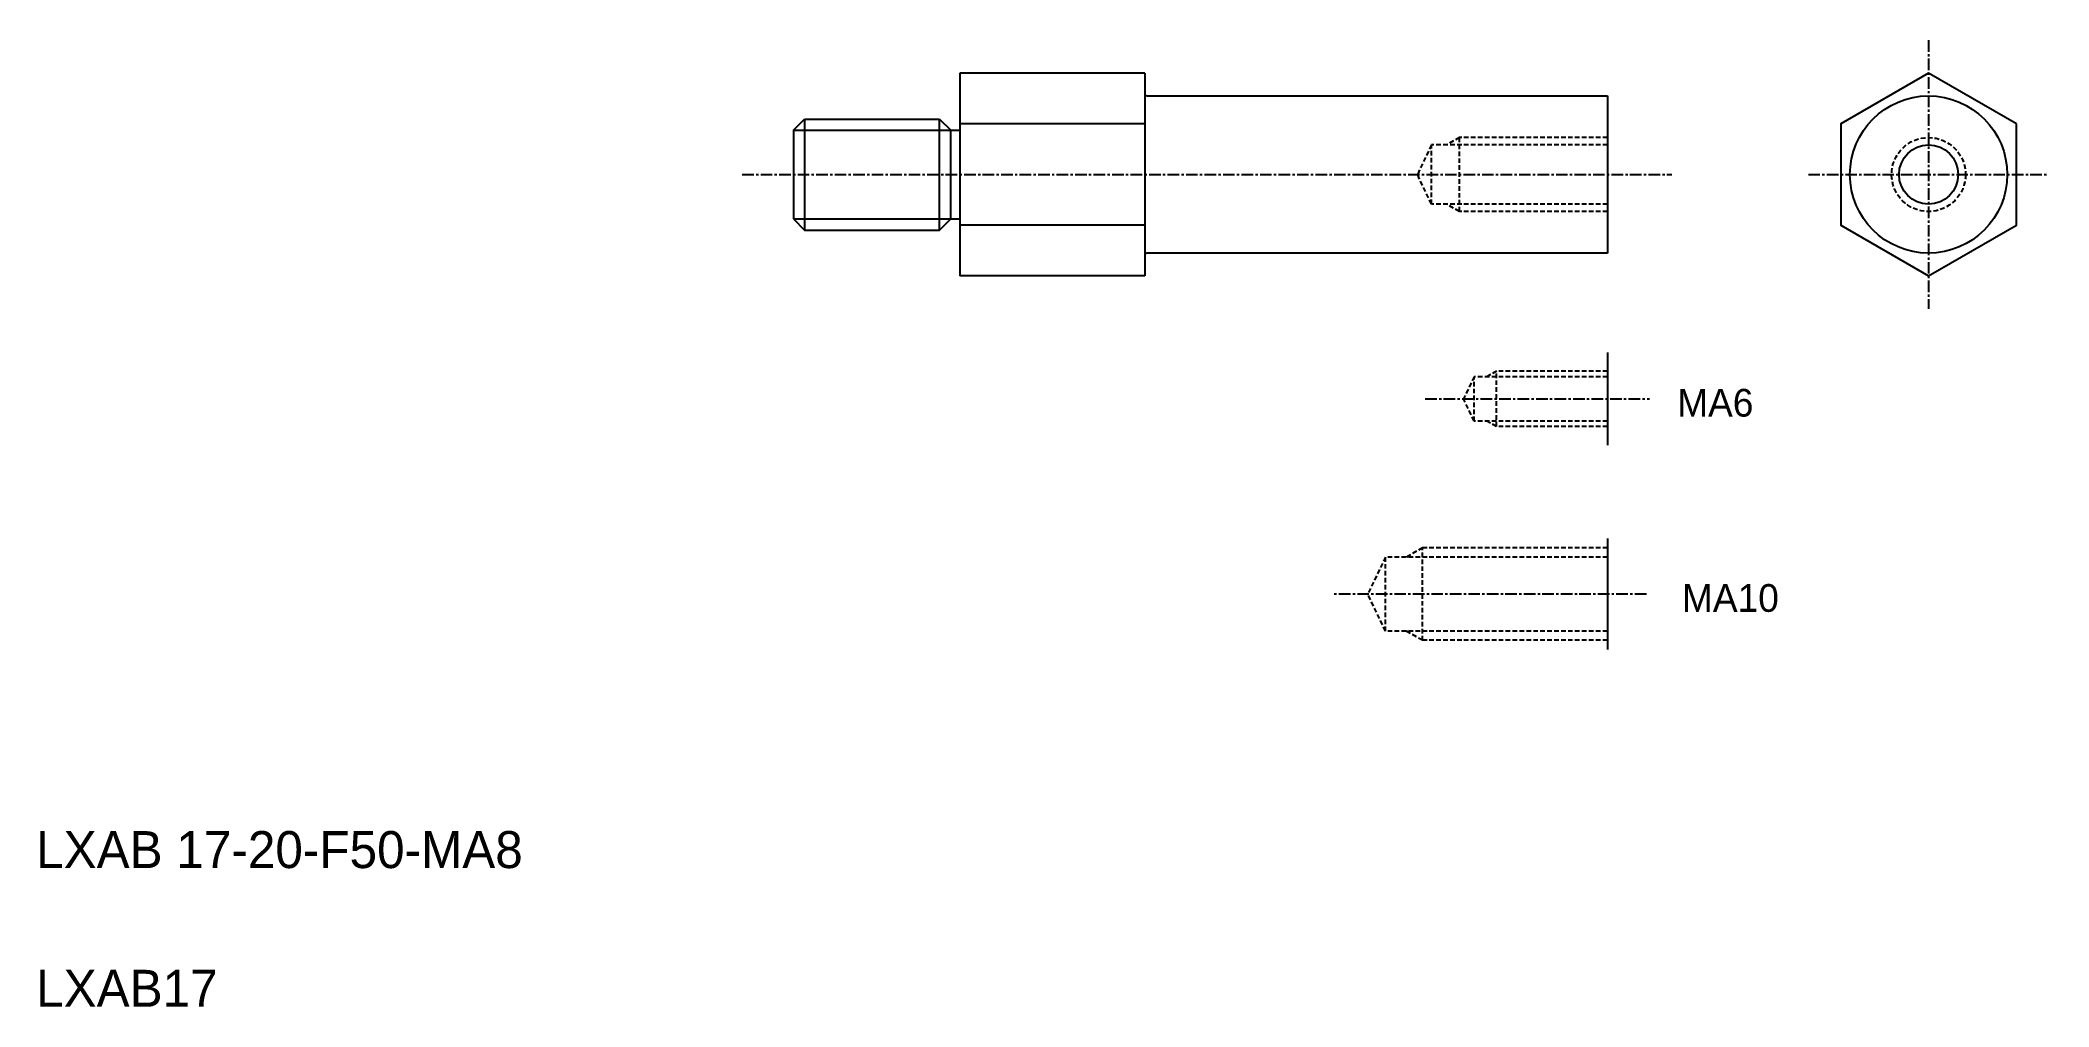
# Model space of a CAD drawing. Extents: x -46 to 172, y 82 to 186.
import ezdxf

# ---------------------------------------------------------------- set-up
doc = ezdxf.new("R2010")
doc.units = 0
doc.linetypes.add('CENTER', pattern=[2, 1.25, -0.25, 0.25, -0.25])
doc.linetypes.add('DASHED', pattern=[0.75, 0.5, -0.25])
doc.layers.get('0').update_dxf_attribs({"linetype": 'CONTINUOUS'})
doc.layers.add('CENTER', color=1, linetype='CENTER')

msp = doc.modelspace()

# ---------------------------------------------------------------- linework, layer by layer
at = {"color": 7, "linetype": 'CONTINUOUS'}
for p, q in [((53.92, 182.87), (53.92, 160.93)), ((73.92, 182.87), (53.92, 182.87)), ((73.92, 182.87), (73.92, 160.93)), ((74.12, 180.4), (123.92, 180.4)), ((97.82, 180.4), (97.82, 180.4)), ((116.52, 180.4), (116.52, 180.4)), ((123.92, 180.4), (123.92, 163.4)), ((35.92, 176.7), (37.12, 177.9)), ((35.92, 176.7), (35.92, 167.1)), ((37.12, 177.9), (37.12, 165.9)), ((37.12, 177.9), (51.72, 177.9)), ((51.72, 177.9), (52.92, 176.7)), ((51.72, 165.9), (51.72, 177.9)), ((52.92, 167.1), (52.92, 176.7)), ((52.92, 176.7), (53.92, 176.7)), ((73.92, 177.38), (53.92, 177.38)), ((35.92, 167.1), (37.12, 165.9)), ((37.12, 165.9), (51.72, 165.9)), ((51.72, 165.9), (52.92, 167.1)), ((52.92, 167.1), (53.92, 167.1)), ((73.92, 166.41), (53.92, 166.41)), ((123.92, 163.4), (74.12, 163.4)), ((73.92, 160.93), (53.92, 160.93)), ((123.92, 152.64), (123.92, 142.64)), ((123.92, 132.53), (123.92, 120.53))]:
    msp.add_line(p, q, dxfattribs=at)
at = {"color": 3, "linetype": 'CONTINUOUS'}
for p, q in [((35.92, 176.7), (52.92, 176.7)), ((35.92, 167.1), (52.92, 167.1))]:
    msp.add_line(p, q, dxfattribs=at)
at = {"color": 3, "linetype": 'DASHED'}
for p, q in [((104.92, 175.1), (103.39, 171.9)), ((104.92, 168.7), (104.92, 175.1)), ((123.92, 175.1), (104.92, 175.1)), ((107.92, 175.9), (106.53, 175.1)), ((107.92, 167.9), (107.92, 175.9)), ((123.92, 175.9), (107.92, 175.9)), ((104.92, 168.7), (103.39, 171.9)), ((123.92, 168.7), (104.92, 168.7)), ((107.92, 167.9), (106.53, 168.7)), ((123.92, 167.9), (107.92, 167.9)), ((109.52, 150.04), (108.38, 147.64)), ((109.52, 145.24), (109.52, 150.04)), ((123.92, 150.04), (109.52, 150.04)), ((111.92, 150.64), (110.88, 150.04)), ((111.92, 144.64), (111.92, 150.64)), ((123.92, 150.64), (111.92, 150.64)), ((109.52, 145.24), (108.38, 147.64)), ((123.92, 145.24), (109.52, 145.24)), ((111.92, 144.64), (110.88, 145.24)), ((123.92, 144.64), (111.92, 144.64)), ((99.92, 130.53), (98.01, 126.53)), ((123.92, 130.53), (99.92, 130.53)), ((99.92, 122.53), (99.92, 130.53)), ((103.92, 131.53), (102.19, 130.53)), ((123.92, 131.53), (103.92, 131.53)), ((103.92, 121.53), (103.92, 131.53)), ((99.92, 122.53), (98.01, 126.53)), ((123.92, 122.53), (99.92, 122.53)), ((103.92, 121.53), (102.19, 122.53)), ((123.92, 121.53), (103.92, 121.53))]:
    msp.add_line(p, q, dxfattribs=at)
at = {"color": 7, "linetype": 'CONTINUOUS'}
msp.add_lwpolyline([(168.16, 177.38), (158.66, 182.87), (149.16, 177.38), (149.16, 166.41), (158.66, 160.93), (168.16, 166.41)], close=True, dxfattribs=at)
for radius in [8.5, 3.2]:
    msp.add_circle((158.66, 171.9), radius, dxfattribs=at)
at = {"color": 3, "linetype": 'DASHED'}
msp.add_circle((158.66, 171.9), 4, dxfattribs=at)
at = {"color": 7, "linetype": 'CONTINUOUS'}
for centre, start, end in [((74.12, 180.6), 180, 270), ((74.12, 163.2), 90, 180)]:
    msp.add_arc(centre, 0.2, start, end, dxfattribs=at)
at = {"layer": 'CENTER', "color": 1, "linetype": 'CENTER'}
for p, q in [((158.66, 186.43), (158.66, 157.37)), ((30.37, 171.9), (130.89, 171.9)), ((145.66, 171.9), (171.66, 171.9)), ((104.22, 147.64), (128.48, 147.64)), ((128.14, 126.53), (94.37, 126.53))]:
    msp.add_line(p, q, dxfattribs=at)

# ---------------------------------------------------------------- texts
at = {"color": 7, "linetype": 'CONTINUOUS'}
for s, height, p in [('MA6', 3, (131.47, 145.72)), ('MA10', 3, (131.99, 124.61)), ('LXAB 17-20-F50-MA8', 4, (-45.98, 96.9)), ('LXAB17', 4, (-45.98, 81.9))]:
    msp.add_text(s, height=height, dxfattribs=at).set_placement(p)

doc.saveas('drawing.dxf')
